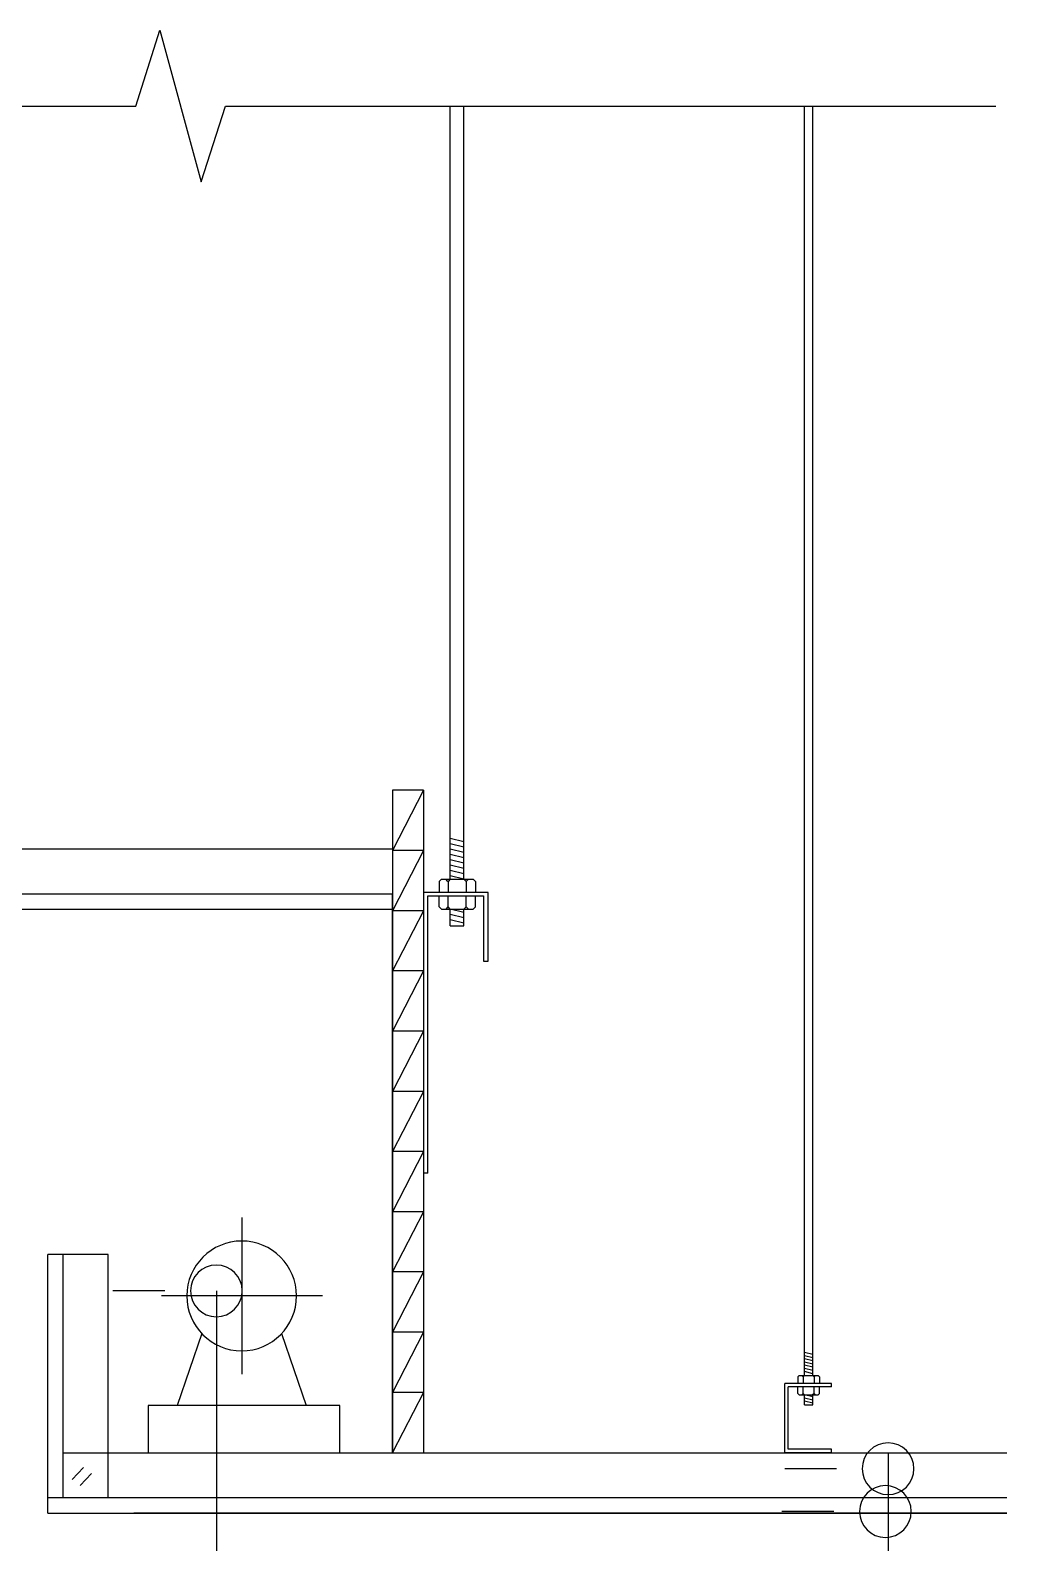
# Model space of a CAD drawing. Header units: metres. Extents: x 37137 to 41538, y 12390 to 14107.
# Drawn here: x 37585 to 38152, y 13230 to 14107 of the extents above; entities that cross this region are included whole.
import ezdxf

# ---------------------------------------------------------------- set-up
doc = ezdxf.new("R2010")
doc.units = ezdxf.units.M
for name, color, linetype in [('10', 8, 'Continuous'), ('20', 1, 'Continuous'), ('6', 1, 'Continuous'), ('D', 3, 'Continuous'), ('OTHER', 7, 'Continuous'), ('PUB_HATCH', 7, 'Continuous'), ('PUB_TEXT', 7, 'Continuous'), ('WALL', 7, 'Continuous'), ('WINDOW', 2, 'Continuous'), ('家具', 2, 'Continuous')]:
    doc.layers.add(name, color=color, linetype=linetype)

# ---------------------------------------------------------------- blocks, each defined once
blk = doc.blocks.new('_DOT')
at = {"color": 0, "linetype": 'ByBlock'}
blk.add_line((-0.5, 0), (-1, 0), dxfattribs=at)
blk.add_lwpolyline([(-0.25, 0, 1), (0.25, 0, 1)], format="xyb", close=True, dxfattribs=at)
blk = doc.blocks.new('A$C51C67223')
at = {"layer": '20'}
for p, q in [((57, 136.46), (57, 45.62)), ((10.19, 90.95), (103.58, 90.95)), ((33.83, 69.09), (19.6, 27.37)), ((80.16, 69.09), (94.4, 27.37))]:
    blk.add_line(p, q, dxfattribs=at)
blk.add_lwpolyline([(0, 27.37), (111.24, 27.37), (111.24, 0), (0, 0)], close=True, dxfattribs=at)
blk.add_circle((57, 90.95), 31.85, dxfattribs=at)

msp = doc.modelspace()

# ---------------------------------------------------------------- linework, layer by layer
at = {"layer": '10'}
for p, q in [((37616.24, 13273.51), (37609.68, 13266.55)), ((37620.75, 13270.03), (37614.19, 13263.06))]:
    msp.add_line(p, q, dxfattribs=at)
at = {"layer": '20'}
for p, q in [((37813.4, 13666.29), (37795.4, 13666.29)), ((37795.4, 13666.29), (37795.4, 13282.1)), ((37813.4, 13666.29), (37813.4, 13282.1)), ((37795.4, 13632.1), (37283.4, 13632.1)), ((37795.4, 13606.1), (37283.4, 13606.1)), ((37604.4, 13256.1), (37604.4, 13397.1)), ((37630.4, 13256.1), (37630.4, 13397.1)), ((37604.4, 13282.1), (38151.9, 13282.1)), ((37595.4, 13256.1), (38151.9, 13256.1))]:
    msp.add_line(p, q, dxfattribs=at)
at = {"layer": '6'}
for p, q in [((38050.27, 13322.25), (38023.11, 13322.25)), ((38050.27, 13322.25), (38023.11, 13322.25)), ((38023.11, 13282.1), (38023.11, 13322.25)), ((38050.27, 13320.25), (38025.11, 13320.25)), ((38025.11, 13284.1), (38025.11, 13320.25)), ((38050.27, 13320.25), (38050.27, 13322.25)), ((38050.27, 13282.1), (38023.11, 13282.1)), ((38050.27, 13284.1), (38025.11, 13284.1)), ((38050.27, 13282.1), (38050.27, 13284.1))]:
    msp.add_line(p, q, dxfattribs=at)
at = {"layer": 'D'}
for p, q in [((37836.92, 13636.4), (37828.93, 13638.37)), ((37836.92, 13633.31), (37828.93, 13635.28)), ((37836.92, 13630.22), (37828.93, 13632.19)), ((37836.92, 13627.13), (37828.93, 13629.1)), ((37836.92, 13624.04), (37828.93, 13626.01)), ((37836.92, 13620.95), (37828.93, 13622.92)), ((37836.92, 13617.86), (37828.93, 13619.83)), ((37836.92, 13614.77), (37828.93, 13616.74)), ((37836.92, 13595.43), (37828.93, 13597.4)), ((37836.92, 13592.34), (37828.93, 13594.31)), ((37836.92, 13589.25), (37828.93, 13591.22)), ((37816.01, 13444.16), (37813.4, 13444.16)), ((38039.28, 13339.08), (38034.49, 13340.26)), ((38039.28, 13337.23), (38034.49, 13338.41)), ((38039.28, 13335.37), (38034.49, 13336.56)), ((38039.28, 13333.52), (38034.49, 13334.7)), ((38039.28, 13331.67), (38034.49, 13332.85)), ((38039.28, 13329.81), (38034.49, 13330.99)), ((38039.28, 13327.96), (38034.49, 13329.14)), ((38039.28, 13314.5), (38034.49, 13315.68)), ((38039.28, 13312.65), (38034.49, 13313.83)), ((38039.28, 13310.79), (38034.49, 13311.97))]:
    msp.add_line(p, q, dxfattribs=at)
at = {"layer": 'OTHER'}
for p, q in [((37646.47, 14063.07), (37660.47, 14107.07)), ((37660.47, 14107.07), (37684.47, 14019.07)), ((37137.05, 14063.07), (37646.47, 14063.07)), ((37684.47, 14019.07), (37698.47, 14063.07)), ((37698.47, 14063.07), (38145.53, 14063.07))]:
    msp.add_line(p, q, dxfattribs=at)
at = {"layer": 'PUB_HATCH'}
for p, q in [((37813.4, 13666.29), (37795.4, 13631.37)), ((37813.4, 13631.37), (37795.4, 13596.46)), ((37813.4, 13631.37), (37795.4, 13631.37)), ((37813.4, 13596.46), (37795.4, 13596.46)), ((37813.4, 13596.46), (37795.4, 13561.54)), ((37813.4, 13561.54), (37795.4, 13561.54)), ((37813.4, 13561.54), (37795.4, 13526.62)), ((37813.4, 13526.62), (37795.4, 13526.62)), ((37813.4, 13526.62), (37795.4, 13491.7)), ((37813.4, 13491.7), (37795.4, 13491.7)), ((37813.4, 13491.7), (37795.4, 13456.78)), ((37813.4, 13456.78), (37795.4, 13456.78)), ((37813.4, 13456.78), (37795.4, 13421.86)), ((37813.4, 13421.86), (37795.4, 13421.86)), ((37813.4, 13421.86), (37795.4, 13386.94)), ((37813.4, 13386.94), (37795.4, 13386.94)), ((37813.4, 13386.94), (37795.4, 13352.02)), ((37813.4, 13352.02), (37795.4, 13352.02)), ((37813.4, 13352.02), (37795.4, 13317.1)), ((37813.4, 13317.1), (37795.4, 13317.1)), ((37813.4, 13317.1), (37795.4, 13282.18))]:
    msp.add_line(p, q, dxfattribs=at)
at = {"layer": 'PUB_TEXT'}
for p, q in [((37693.27, 13375.99), (37693.27, 12700.84)), ((38083.03, 13282.1), (38083.03, 12726.35))]:
    msp.add_line(p, q, dxfattribs=at)
at = {"layer": 'WALL'}
for p, q in [((37795.4, 13282.1), (37795.4, 13606.1)), ((37795.4, 13282.1), (37795.4, 13606.1)), ((37795.4, 13606.1), (37795.4, 13282.1)), ((37795.4, 13597.1), (37283.4, 13597.1)), ((37630.4, 13397.1), (37595.4, 13397.1)), ((37595.4, 13247.1), (37595.4, 13397.1)), ((37595.4, 13247.1), (37595.4, 13397.1)), ((37595.4, 13247.1), (38151.9, 13247.1)), ((37595.4, 13247.1), (38151.9, 13247.1)), ((38151.9, 13247.1), (37645.4, 13247.1))]:
    msp.add_line(p, q, dxfattribs=at)
at = {"layer": '家具'}
for p, q in [((37828.93, 13614.77), (37828.93, 14063.07)), ((37836.92, 13614.77), (37836.92, 14063.07)), ((38034.49, 13326.85), (38034.49, 14063.07)), ((38039.28, 13326.85), (38039.28, 14063.07)), ((37823.85, 13614.77), (37822.53, 13613.46)), ((37822.53, 13613.46), (37822.53, 13607.11)), ((37823.85, 13614.77), (37842.32, 13614.77)), ((37827.64, 13613.46), (37826.33, 13614.77)), ((37828.99, 13614.77), (37827.67, 13613.46)), ((37827.67, 13613.46), (37827.67, 13607.11)), ((37838.21, 13613.46), (37836.89, 13614.77)), ((37839.55, 13614.77), (37838.24, 13613.46)), ((37838.24, 13613.46), (37838.24, 13607.11)), ((37843.63, 13613.46), (37842.32, 13614.77)), ((37843.63, 13613.46), (37843.63, 13607.11)), ((37813.4, 13607.11), (37813.4, 13444.16)), ((37838.24, 13607.11), (37813.4, 13607.11)), ((37816.01, 13444.16), (37816.01, 13605.01)), ((37816.01, 13605.01), (37848.31, 13605.01)), ((37822.53, 13598.66), (37822.53, 13605.01)), ((37827.67, 13598.66), (37827.67, 13605.01)), ((37850.92, 13607.11), (37836.92, 13607.11)), ((37838.24, 13598.66), (37838.24, 13605.01)), ((37843.63, 13598.66), (37843.63, 13605.01)), ((37848.31, 13605.01), (37848.31, 13567.26)), ((37850.92, 13567.26), (37850.92, 13607.11)), ((37823.85, 13597.34), (37822.53, 13598.66)), ((37823.85, 13597.34), (37842.32, 13597.34)), ((37827.64, 13598.66), (37826.33, 13597.34)), ((37828.99, 13597.34), (37827.67, 13598.66)), ((37828.93, 13587.72), (37828.93, 13597.4)), ((37838.21, 13598.66), (37836.89, 13597.34)), ((37836.92, 13587.72), (37836.92, 13597.37)), ((37839.55, 13597.34), (37838.24, 13598.66)), ((37843.63, 13598.66), (37842.32, 13597.34)), ((37828.93, 13587.72), (37836.92, 13587.72)), ((37848.31, 13567.26), (37850.92, 13567.26)), ((38031.44, 13326.85), (38030.65, 13326.06)), ((38030.65, 13326.06), (38030.65, 13322.25)), ((38031.44, 13326.85), (38042.52, 13326.85)), ((38033.71, 13326.06), (38032.93, 13326.85)), ((38034.52, 13326.85), (38033.73, 13326.06)), ((38033.73, 13326.06), (38033.73, 13322.25)), ((38040.05, 13326.06), (38039.26, 13326.85)), ((38040.86, 13326.85), (38040.07, 13326.06)), ((38040.07, 13326.06), (38040.07, 13322.25)), ((38043.31, 13326.06), (38042.52, 13326.85)), ((38043.31, 13326.06), (38043.31, 13322.25)), ((38030.65, 13316.44), (38030.65, 13320.25)), ((38031.44, 13315.65), (38030.65, 13316.44)), ((38031.44, 13315.65), (38042.52, 13315.65)), ((38033.71, 13316.44), (38032.93, 13315.65)), ((38033.73, 13316.44), (38033.73, 13320.25)), ((38034.52, 13315.65), (38033.73, 13316.44)), ((38034.49, 13309.87), (38034.49, 13315.68)), ((38040.05, 13316.44), (38039.26, 13315.65)), ((38039.28, 13309.87), (38039.28, 13315.66)), ((38040.07, 13316.44), (38040.07, 13320.25)), ((38040.86, 13315.65), (38040.07, 13316.44)), ((38043.31, 13316.44), (38042.52, 13315.65)), ((38043.31, 13316.44), (38043.31, 13320.25)), ((38034.49, 13309.87), (38039.28, 13309.87))]:
    msp.add_line(p, q, dxfattribs=at)

# ---------------------------------------------------------------- block references
at = {"layer": 'PUB_TEXT', "xscale": 60, "yscale": 60, "zscale": 60}
for p in [(37693.27, 13375.99), (38083.03, 13272.85), (38081.47, 13248.02)]:
    msp.add_blockref('_DOT', p, dxfattribs=at)
at = {"layer": 'WINDOW', "xscale": -1}
msp.add_blockref('A$C51C67223', (37764.97, 13282.1), dxfattribs=at)

doc.saveas('drawing.dxf')
